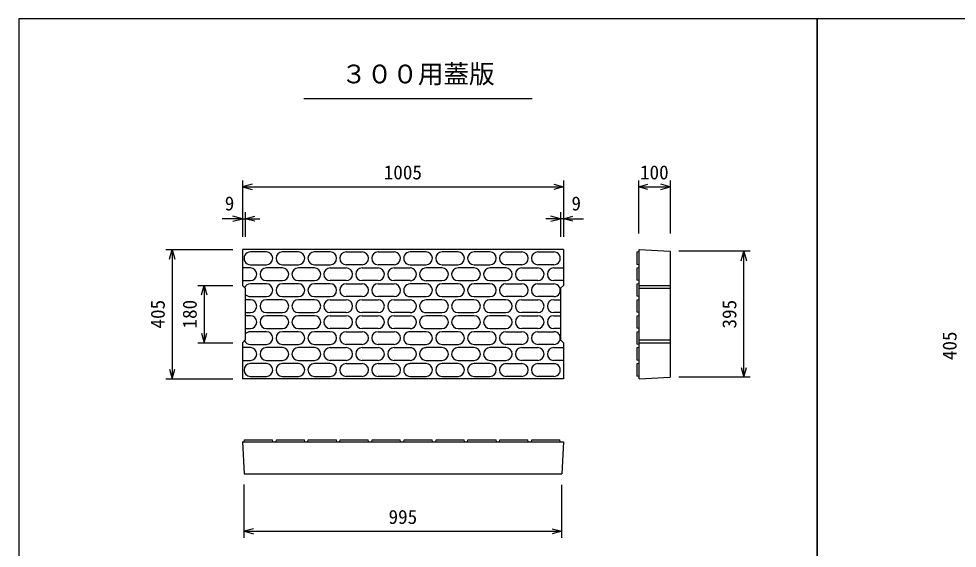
# Model space of a CAD drawing. Units: millimetres, scale not verified. Extents: x -16800 to 16800, y -5940 to 5940.
# Drawn here: x -6384 to -3446, y 1592 to 3251 of the extents above; entities that cross this region are included whole.
import ezdxf
from ezdxf.enums import TextEntityAlignment as Align

# ---------------------------------------------------------------- set-up
doc = ezdxf.new("R2010")
doc.units = ezdxf.units.MM
doc.header["$LTSCALE"] = 20
for name, color, linetype, lineweight in [('0-0_DIM', 7, 'Continuous', 25), ('0-2_HATCH', 6, 'Continuous', 25), ('0-5_OUTLINE', 3, 'Continuous', 25), ('0-6_TXT', 7, 'Continuous', 25)]:
    doc.layers.add(name, color=color, linetype=linetype, lineweight=lineweight)
doc.styles.add('ＭＳ ゴシック', font='')
doc.styles.get('ＭＳ ゴシック').set_extended_font_data('MS Gothic')

msp = doc.modelspace()

# ---------------------------------------------------------------- linework, layer by layer
at = {"layer": '0-0_DIM'}
for p, q in [((-5684.05, 2744.78), (-5684.05, 2567.66)), ((-4679.05, 2744.78), (-4679.05, 2567.66)), ((-4444.08, 2744.78), (-4444.08, 2578.38)), ((-4344.08, 2744.78), (-4344.08, 2578.38)), ((-5684.05, 2724.78), (-4679.05, 2724.78)), ((-4444.08, 2724.78), (-4344.08, 2724.78)), ((-5684.05, 2624.78), (-5747.02, 2624.78)), ((-5675.05, 2644.78), (-5675.05, 2567.66)), ((-4688.05, 2644.78), (-4688.05, 2567.66)), ((-4679.05, 2624.78), (-4616.07, 2624.78)), ((-5924.05, 2528.25), (-5714.05, 2528.25)), ((-5904.05, 2528.25), (-5904.05, 2123.25)), ((-4094.08, 2523.25), (-4317.16, 2523.25)), ((-4114.08, 2128.25), (-4114.08, 2523.25)), ((-5824.05, 2415.75), (-5714.05, 2415.75)), ((-5804.05, 2415.75), (-5804.05, 2235.75)), ((-5824.05, 2235.75), (-5714.05, 2235.75)), ((-5924.05, 2123.25), (-5714.05, 2123.25)), ((-4094.08, 2128.25), (-4317.16, 2128.25)), ((-5679.05, 1625.22), (-5679.05, 1791.92)), ((-4684.05, 1625.22), (-4684.05, 1790.9)), ((-5679.05, 1645.22), (-4684.05, 1645.22))]:
    msp.add_line(p, q, dxfattribs=at)
for points in [[(-5654.05, 2732.82), (-5684.05, 2724.78), (-5654.05, 2716.75)], [(-4709.05, 2732.82), (-4679.05, 2724.78), (-4709.05, 2716.75)], [(-4414.08, 2716.75), (-4444.08, 2724.78), (-4414.08, 2732.82)], [(-4374.08, 2716.75), (-4344.08, 2724.78), (-4374.08, 2732.82)], [(-5714.05, 2616.75), (-5684.05, 2624.78), (-5714.05, 2632.82)], [(-5684.05, 2624.78), (-5675.05, 2624.78), (-5629.61, 2624.78)], [(-5645.05, 2616.75), (-5675.05, 2624.78), (-5645.05, 2632.82)], [(-4679.05, 2624.78), (-4688.05, 2624.78), (-4733.48, 2624.78)], [(-4718.05, 2616.75), (-4688.05, 2624.78), (-4718.05, 2632.82)], [(-4649.05, 2616.75), (-4679.05, 2624.78), (-4649.05, 2632.82)], [(-5912.08, 2498.25), (-5904.05, 2528.25), (-5896.01, 2498.25)], [(-4122.12, 2493.25), (-4114.08, 2523.25), (-4106.05, 2493.25)], [(-5812.08, 2385.75), (-5804.05, 2415.75), (-5796.01, 2385.75)], [(-5812.08, 2265.75), (-5804.05, 2235.75), (-5796.01, 2265.75)], [(-5912.08, 2153.25), (-5904.05, 2123.25), (-5896.01, 2153.25)], [(-4122.12, 2158.25), (-4114.08, 2128.25), (-4106.05, 2158.25)], [(-5649.05, 1653.26), (-5679.05, 1645.22), (-5649.05, 1637.18)], [(-4714.05, 1653.26), (-4684.05, 1645.22), (-4714.05, 1637.18)]]:
    msp.add_lwpolyline(points, dxfattribs=at)
at = {"layer": '0-2_HATCH'}
for p, q in [((-5609.05, 2520.75), (-5659.05, 2520.75)), ((-5508.86, 2520.75), (-5558.86, 2520.75)), ((-5409.23, 2520.75), (-5458.86, 2520.75)), ((-5359.23, 2520.75), (-5309.23, 2520.75)), ((-5259.04, 2520.75), (-5209.05, 2520.75)), ((-5108.94, 2520.75), (-5158.94, 2520.75)), ((-5008.75, 2520.75), (-5058.75, 2520.75)), ((-4909.12, 2520.75), (-4958.75, 2520.75)), ((-4859.12, 2520.75), (-4809.12, 2520.75)), ((-4758.94, 2520.75), (-4708.94, 2520.75)), ((-4442.08, 2520.75), (-4448.58, 2519.75)), ((-4448.58, 2519.75), (-4448.58, 2481.75)), ((-5659.05, 2470.75), (-5684.05, 2470.75)), ((-5659.05, 2480.75), (-5609.05, 2480.75)), ((-5558.86, 2470.75), (-5608.86, 2470.75)), ((-5558.86, 2480.75), (-5508.86, 2480.75)), ((-5458.86, 2470.75), (-5508.86, 2470.75)), ((-5458.86, 2480.75), (-5409.23, 2480.75)), ((-5409.23, 2470.75), (-5359.23, 2470.75)), ((-5309.23, 2480.75), (-5359.23, 2480.75)), ((-5309.23, 2470.75), (-5259.23, 2470.75)), ((-5209.05, 2480.75), (-5259.04, 2480.75)), ((-5209.23, 2470.75), (-5159.23, 2470.75)), ((-5158.94, 2480.75), (-5108.94, 2480.75)), ((-5059.12, 2470.75), (-5109.12, 2470.75)), ((-5058.75, 2480.75), (-5008.75, 2480.75)), ((-4958.94, 2470.75), (-5008.94, 2470.75)), ((-4958.75, 2480.75), (-4909.12, 2480.75)), ((-4859.31, 2470.75), (-4908.94, 2470.75)), ((-4809.12, 2480.75), (-4859.12, 2480.75)), ((-4809.31, 2470.75), (-4759.31, 2470.75)), ((-4708.94, 2480.75), (-4758.94, 2480.75)), ((-4709.12, 2470.75), (-4679.05, 2470.75)), ((-4442.08, 2480.75), (-4448.58, 2481.75)), ((-4442.08, 2470.75), (-4448.58, 2469.75)), ((-4448.58, 2469.75), (-4448.58, 2431.75)), ((-5684.05, 2430.75), (-5659.05, 2430.75)), ((-5609.05, 2420.75), (-5659.05, 2420.75)), ((-5608.86, 2430.75), (-5558.86, 2430.75)), ((-5508.86, 2420.75), (-5558.86, 2420.75)), ((-5508.86, 2430.75), (-5458.86, 2430.75)), ((-5409.23, 2420.75), (-5458.86, 2420.75)), ((-5359.23, 2430.75), (-5409.23, 2430.75)), ((-5359.23, 2420.75), (-5309.23, 2420.75)), ((-5259.23, 2430.75), (-5309.23, 2430.75)), ((-5259.04, 2420.75), (-5209.05, 2420.75)), ((-5159.23, 2430.75), (-5209.23, 2430.75)), ((-5108.94, 2420.75), (-5158.94, 2420.75)), ((-5109.12, 2430.75), (-5059.12, 2430.75)), ((-5008.75, 2420.75), (-5058.75, 2420.75)), ((-5008.94, 2430.75), (-4958.94, 2430.75)), ((-4909.12, 2420.75), (-4958.75, 2420.75)), ((-4908.94, 2430.75), (-4859.31, 2430.75)), ((-4859.12, 2420.75), (-4809.12, 2420.75)), ((-4759.31, 2430.75), (-4809.31, 2430.75)), ((-4758.94, 2420.75), (-4708.94, 2420.75)), ((-4679.05, 2430.75), (-4709.12, 2430.75)), ((-4442.08, 2430.75), (-4448.58, 2431.75)), ((-4442.08, 2420.75), (-4448.58, 2419.75)), ((-4448.58, 2419.75), (-4448.58, 2381.75)), ((-5659.09, 2380.75), (-5609.05, 2380.75)), ((-5558.86, 2380.75), (-5508.86, 2380.75)), ((-5458.86, 2380.75), (-5409.23, 2380.75)), ((-5309.23, 2380.75), (-5359.23, 2380.75)), ((-5209, 2380.75), (-5259.04, 2380.75)), ((-5158.94, 2380.75), (-5108.94, 2380.75)), ((-5058.75, 2380.75), (-5008.75, 2380.75)), ((-4958.75, 2380.75), (-4909.12, 2380.75)), ((-4809.12, 2380.75), (-4859.12, 2380.75)), ((-4708.94, 2380.75), (-4758.94, 2380.75)), ((-4442.08, 2380.75), (-4448.58, 2381.75)), ((-5659.05, 2370.75), (-5675.05, 2370.75)), ((-5558.86, 2370.75), (-5608.86, 2370.75)), ((-5458.86, 2370.75), (-5508.86, 2370.75)), ((-5409.23, 2370.75), (-5359.23, 2370.75)), ((-5309.23, 2370.75), (-5259.23, 2370.75)), ((-5209.23, 2370.75), (-5159.23, 2370.75)), ((-5059.12, 2370.75), (-5109.12, 2370.75)), ((-4958.94, 2370.75), (-5008.94, 2370.75)), ((-4859.31, 2370.75), (-4908.94, 2370.75)), ((-4809.31, 2370.75), (-4759.31, 2370.75)), ((-4709.12, 2370.75), (-4688.05, 2370.75)), ((-4442.08, 2370.75), (-4448.58, 2369.75)), ((-4448.58, 2369.75), (-4448.58, 2331.75)), ((-5675.05, 2330.75), (-5659.05, 2330.75)), ((-5608.86, 2330.75), (-5558.86, 2330.75)), ((-5508.86, 2330.75), (-5458.86, 2330.75)), ((-5359.23, 2330.75), (-5409.23, 2330.75)), ((-5259.23, 2330.75), (-5309.23, 2330.75)), ((-5159.23, 2330.75), (-5209.23, 2330.75)), ((-5109.12, 2330.75), (-5059.12, 2330.75)), ((-5008.94, 2330.75), (-4958.94, 2330.75)), ((-4908.94, 2330.75), (-4859.31, 2330.75)), ((-4759.31, 2330.75), (-4809.31, 2330.75)), ((-4688.05, 2330.75), (-4709.12, 2330.75)), ((-4442.08, 2330.75), (-4448.58, 2331.75)), ((-5659.05, 2320.75), (-5675.05, 2320.75)), ((-5558.86, 2320.75), (-5608.86, 2320.75)), ((-5458.86, 2320.75), (-5508.86, 2320.75)), ((-5409.23, 2320.75), (-5359.23, 2320.75)), ((-5309.23, 2320.75), (-5259.23, 2320.75)), ((-5209.23, 2320.75), (-5159.23, 2320.75)), ((-5059.12, 2320.75), (-5109.12, 2320.75)), ((-4958.94, 2320.75), (-5008.94, 2320.75)), ((-4859.31, 2320.75), (-4908.94, 2320.75)), ((-4809.31, 2320.75), (-4759.31, 2320.75)), ((-4709.12, 2320.75), (-4688.05, 2320.75)), ((-4442.08, 2320.75), (-4448.58, 2319.75)), ((-4448.58, 2319.75), (-4448.58, 2281.75)), ((-5675.05, 2280.75), (-5659.05, 2280.75)), ((-5609.05, 2270.75), (-5659.05, 2270.75)), ((-5608.86, 2280.75), (-5558.86, 2280.75)), ((-5508.86, 2270.75), (-5558.86, 2270.75)), ((-5508.86, 2280.75), (-5458.86, 2280.75)), ((-5409.23, 2270.75), (-5458.86, 2270.75)), ((-5359.23, 2280.75), (-5409.23, 2280.75)), ((-5359.23, 2270.75), (-5309.23, 2270.75)), ((-5259.23, 2280.75), (-5309.23, 2280.75)), ((-5259.04, 2270.75), (-5209.05, 2270.75)), ((-5159.23, 2280.75), (-5209.23, 2280.75)), ((-5108.94, 2270.75), (-5158.94, 2270.75)), ((-5109.12, 2280.75), (-5059.12, 2280.75)), ((-5008.75, 2270.75), (-5058.75, 2270.75)), ((-5008.94, 2280.75), (-4958.94, 2280.75)), ((-4909.12, 2270.75), (-4958.75, 2270.75)), ((-4908.94, 2280.75), (-4859.31, 2280.75)), ((-4859.12, 2270.75), (-4809.12, 2270.75)), ((-4759.31, 2280.75), (-4809.31, 2280.75)), ((-4758.94, 2270.75), (-4708.94, 2270.75)), ((-4688.05, 2280.75), (-4709.12, 2280.75)), ((-4442.08, 2280.75), (-4448.58, 2281.75)), ((-4442.08, 2270.75), (-4448.58, 2269.75)), ((-4448.58, 2269.75), (-4448.58, 2231.75)), ((-5659.05, 2220.75), (-5684.05, 2220.75)), ((-5659.05, 2230.75), (-5609.05, 2230.75)), ((-5558.86, 2220.75), (-5608.86, 2220.75)), ((-5558.86, 2230.75), (-5508.86, 2230.75)), ((-5458.86, 2220.75), (-5508.86, 2220.75)), ((-5458.86, 2230.75), (-5409.23, 2230.75)), ((-5409.23, 2220.75), (-5359.23, 2220.75)), ((-5309.23, 2230.75), (-5359.23, 2230.75)), ((-5309.23, 2220.75), (-5259.23, 2220.75)), ((-5209.05, 2230.75), (-5259.04, 2230.75)), ((-5209.23, 2220.75), (-5159.23, 2220.75)), ((-5158.94, 2230.75), (-5108.94, 2230.75)), ((-5059.12, 2220.75), (-5109.12, 2220.75)), ((-5058.75, 2230.75), (-5008.75, 2230.75)), ((-4958.94, 2220.75), (-5008.94, 2220.75)), ((-4958.75, 2230.75), (-4909.12, 2230.75)), ((-4859.31, 2220.75), (-4908.94, 2220.75)), ((-4809.12, 2230.75), (-4859.12, 2230.75)), ((-4809.31, 2220.75), (-4759.31, 2220.75)), ((-4708.94, 2230.75), (-4758.94, 2230.75)), ((-4709.12, 2220.75), (-4679.05, 2220.75)), ((-4442.08, 2230.75), (-4448.58, 2231.75)), ((-4442.08, 2220.75), (-4448.58, 2219.75)), ((-4448.58, 2219.75), (-4448.58, 2181.75)), ((-5684.05, 2180.75), (-5659.05, 2180.75)), ((-5608.86, 2180.75), (-5558.86, 2180.75)), ((-5508.86, 2180.75), (-5458.86, 2180.75)), ((-5359.23, 2180.75), (-5409.23, 2180.75)), ((-5259.23, 2180.75), (-5309.23, 2180.75)), ((-5159.23, 2180.75), (-5209.23, 2180.75)), ((-5109.12, 2180.75), (-5059.12, 2180.75)), ((-5008.94, 2180.75), (-4958.94, 2180.75)), ((-4908.94, 2180.75), (-4859.31, 2180.75)), ((-4759.31, 2180.75), (-4809.31, 2180.75)), ((-4679.05, 2180.75), (-4709.12, 2180.75)), ((-4442.08, 2180.75), (-4448.58, 2181.75)), ((-5608.95, 2170.75), (-5659.14, 2170.75)), ((-5508.86, 2170.75), (-5558.86, 2170.75)), ((-5409.23, 2170.75), (-5458.86, 2170.75)), ((-5359.23, 2170.75), (-5309.23, 2170.75)), ((-5259.04, 2170.75), (-5209.05, 2170.75)), ((-5108.94, 2170.75), (-5158.94, 2170.75)), ((-5008.75, 2170.75), (-5058.75, 2170.75)), ((-4909.12, 2170.75), (-4958.75, 2170.75)), ((-4859.12, 2170.75), (-4809.12, 2170.75)), ((-4758.94, 2170.75), (-4708.94, 2170.75)), ((-4442.08, 2170.75), (-4448.58, 2169.75)), ((-4448.58, 2169.75), (-4448.58, 2131.75)), ((-5659.05, 2130.75), (-5609.05, 2130.75)), ((-5558.86, 2130.75), (-5508.86, 2130.75)), ((-5458.86, 2130.75), (-5409.23, 2130.75)), ((-5309.23, 2130.75), (-5359.23, 2130.75)), ((-5209.05, 2130.75), (-5259.04, 2130.75)), ((-5158.94, 2130.75), (-5108.94, 2130.75)), ((-5058.75, 2130.75), (-5008.75, 2130.75)), ((-4958.75, 2130.75), (-4909.12, 2130.75)), ((-4809.12, 2130.75), (-4859.12, 2130.75)), ((-4708.94, 2130.75), (-4758.94, 2130.75)), ((-4442.08, 2130.75), (-4448.58, 2131.75)), ((-5679.05, 1925.22), (-5678.05, 1931.72)), ((-5678.05, 1931.72), (-5590.05, 1931.72)), ((-5589.05, 1925.22), (-5590.05, 1931.72)), ((-5578.87, 1925.22), (-5577.87, 1931.72)), ((-5577.87, 1931.72), (-5489.87, 1931.72)), ((-5488.87, 1925.22), (-5489.87, 1931.72)), ((-5478.87, 1925.22), (-5477.87, 1931.72)), ((-5477.87, 1931.72), (-5389.87, 1931.72)), ((-5388.87, 1925.22), (-5389.87, 1931.72)), ((-5378.87, 1925.22), (-5377.87, 1931.72)), ((-5377.87, 1931.72), (-5289.87, 1931.72)), ((-5288.87, 1925.22), (-5289.87, 1931.72)), ((-5278.87, 1925.22), (-5277.87, 1931.72)), ((-5277.87, 1931.72), (-5189.87, 1931.72)), ((-5188.87, 1925.22), (-5189.87, 1931.72)), ((-5178.87, 1925.22), (-5177.87, 1931.72)), ((-5177.87, 1931.72), (-5089.87, 1931.72)), ((-5088.87, 1925.22), (-5089.87, 1931.72)), ((-5078.87, 1925.22), (-5077.87, 1931.72)), ((-5077.87, 1931.72), (-4989.87, 1931.72)), ((-4988.87, 1925.22), (-4989.87, 1931.72)), ((-4978.87, 1925.22), (-4977.87, 1931.72)), ((-4977.87, 1931.72), (-4889.87, 1931.72)), ((-4888.87, 1925.22), (-4889.87, 1931.72)), ((-4878.87, 1925.22), (-4877.87, 1931.72)), ((-4877.87, 1931.72), (-4789.87, 1931.72)), ((-4788.87, 1925.22), (-4789.87, 1931.72)), ((-4778.87, 1925.22), (-4777.87, 1931.72)), ((-4777.87, 1931.72), (-4689.87, 1931.72)), ((-4688.87, 1925.22), (-4689.87, 1931.72))]:
    msp.add_line(p, q, dxfattribs=at)
for centre, start, end in [((-5659.1, 2500.75), 89.84539, 270.15742), ((-5609.05, 2500.75), 270, 90), ((-5558.86, 2500.75), 90, 270), ((-5508.86, 2500.75), 270, 90), ((-5458.86, 2500.75), 90, 270), ((-5409.23, 2500.75), 270, 90), ((-5359.23, 2500.75), 90, 270), ((-5309.23, 2500.75), 270, 90), ((-5259.04, 2500.75), 90, 270), ((-5208.99, 2500.75), 269.84258, 90.15461), ((-5158.99, 2500.75), 89.84539, 270.15742), ((-5108.94, 2500.75), 270, 90), ((-5058.75, 2500.75), 90, 270), ((-5008.75, 2500.75), 270, 90), ((-4958.75, 2500.75), 90, 270), ((-4909.12, 2500.75), 270, 90), ((-4859.12, 2500.75), 90, 270), ((-4809.12, 2500.75), 270, 90), ((-4758.94, 2500.75), 90, 270), ((-4708.88, 2500.57), 269.84258, 90.15461), ((-5659.05, 2450.75), 270, 90), ((-5608.86, 2450.75), 90, 270), ((-5558.86, 2450.75), 270, 90), ((-5508.86, 2450.75), 90, 270), ((-5458.86, 2450.75), 270, 90), ((-5409.23, 2450.75), 90, 270), ((-5359.23, 2450.75), 270, 90), ((-5309.23, 2450.75), 90, 270), ((-5259.23, 2450.75), 270, 90), ((-5209.23, 2450.75), 90, 270), ((-5159.17, 2450.57), 269.84258, 90.15461), ((-5109.18, 2450.57), 89.84539, 270.15742), ((-5059.12, 2450.75), 270, 90), ((-5008.94, 2450.75), 90, 270), ((-4958.94, 2450.75), 270, 90), ((-4908.94, 2450.75), 90, 270), ((-4859.31, 2450.75), 270, 90), ((-4809.31, 2450.75), 90, 270), ((-4759.31, 2450.75), 270, 90), ((-4709.12, 2450.75), 90, 270), ((-5659.05, 2400.75), 90, 155.7056), ((-5609.05, 2400.75), 270, 90), ((-5558.86, 2400.75), 90, 270), ((-5508.86, 2400.75), 270, 90), ((-5458.86, 2400.75), 90, 270), ((-5409.23, 2400.75), 270, 90), ((-5359.23, 2400.75), 90, 270), ((-5309.23, 2400.75), 270, 90), ((-5259.04, 2400.75), 90, 270), ((-5209.05, 2400.75), 270.13449, 90), ((-5158.99, 2400.57), 89.84539, 270.15742), ((-5108.94, 2400.75), 270, 90), ((-5058.75, 2400.75), 90, 270), ((-5008.75, 2400.75), 270, 90), ((-4958.75, 2400.75), 90, 270), ((-4909.12, 2400.75), 270, 90), ((-4859.12, 2400.75), 90, 270), ((-4809.12, 2400.75), 270, 90), ((-4758.94, 2400.75), 90, 270), ((-4708.88, 2400.57), 269.84258, 90.15461), ((-5659.05, 2400.75), 216.86994, 269.86551), ((-5659.05, 2350.75), 270, 90), ((-5608.86, 2350.75), 90, 270), ((-5558.86, 2350.75), 270, 90), ((-5508.86, 2350.75), 90, 270), ((-5458.86, 2350.75), 270, 90), ((-5409.23, 2350.75), 90, 270), ((-5359.23, 2350.75), 270, 90), ((-5309.23, 2350.75), 90, 270), ((-5259.23, 2350.75), 270, 90), ((-5209.23, 2350.75), 90, 270), ((-5159.17, 2350.57), 269.84258, 90.15461), ((-5109.18, 2350.57), 89.84539, 270.15742), ((-5059.12, 2350.75), 270, 90), ((-5008.94, 2350.75), 90, 270), ((-4958.94, 2350.75), 270, 90), ((-4908.94, 2350.75), 90, 270), ((-4859.31, 2350.75), 270, 90), ((-4809.31, 2350.75), 90, 270), ((-4759.31, 2350.75), 270, 90), ((-4709.12, 2350.75), 90, 270), ((-5659.05, 2300.75), 270, 90), ((-5608.86, 2300.75), 90, 270), ((-5558.86, 2300.75), 270, 90), ((-5508.86, 2300.75), 90, 270), ((-5458.86, 2300.75), 270, 90), ((-5409.23, 2300.75), 90, 270), ((-5359.23, 2300.75), 270, 90), ((-5309.23, 2300.75), 90, 270), ((-5259.23, 2300.75), 270, 90), ((-5209.23, 2300.75), 90, 270), ((-5159.17, 2300.57), 269.84258, 90.15461), ((-5109.18, 2300.57), 89.84539, 270.15742), ((-5059.12, 2300.75), 270, 90), ((-5008.94, 2300.75), 90, 270), ((-4958.94, 2300.75), 270, 90), ((-4908.94, 2300.75), 90, 270), ((-4859.31, 2300.75), 270, 90), ((-4809.31, 2300.75), 90, 270), ((-4759.31, 2300.75), 270, 90), ((-4709.12, 2300.75), 90, 270), ((-5659.05, 2250.75), 90, 143.13006), ((-5609.05, 2250.75), 270, 90), ((-5558.86, 2250.75), 90, 270), ((-5508.86, 2250.75), 270, 90), ((-5458.86, 2250.75), 90, 270), ((-5409.23, 2250.75), 270, 90), ((-5359.23, 2250.75), 90, 270), ((-5309.23, 2250.75), 270, 90), ((-5259.04, 2250.75), 90, 270), ((-5209.05, 2250.75), 270, 90), ((-5158.99, 2250.57), 89.84539, 270.15742), ((-5108.94, 2250.75), 270, 90), ((-5058.75, 2250.75), 90, 270), ((-5008.75, 2250.75), 270, 90), ((-4958.75, 2250.75), 90, 270), ((-4909.12, 2250.75), 270, 90), ((-4859.12, 2250.75), 90, 270), ((-4809.12, 2250.75), 270, 90), ((-4758.94, 2250.75), 90, 270), ((-4708.88, 2250.75), 269.84258, 90.15461), ((-5659.05, 2250.75), 204.29541, 270), ((-5659.05, 2200.75), 270, 90), ((-5608.86, 2200.75), 90, 270), ((-5558.86, 2200.75), 270, 90), ((-5508.86, 2200.75), 90, 270), ((-5458.86, 2200.75), 270, 90), ((-5409.23, 2200.75), 90, 270), ((-5359.23, 2200.75), 270, 90), ((-5309.23, 2200.75), 90, 270), ((-5259.23, 2200.75), 270, 90), ((-5209.23, 2200.75), 90, 270), ((-5159.17, 2200.57), 269.84258, 90.15461), ((-5109.18, 2200.57), 89.84539, 270.15742), ((-5059.12, 2200.75), 270, 90), ((-5008.94, 2200.75), 90, 270), ((-4958.94, 2200.75), 270, 90), ((-4908.94, 2200.75), 90, 270), ((-4859.31, 2200.75), 270, 90), ((-4809.31, 2200.75), 90, 270), ((-4759.31, 2200.75), 270, 90), ((-4709.12, 2200.75), 90, 270), ((-5659.05, 2150.75), 90.28108, 270), ((-5609.05, 2150.75), 270, 89.71892), ((-5558.86, 2150.75), 90, 270), ((-5508.86, 2150.75), 270, 90), ((-5458.86, 2150.75), 90, 270), ((-5409.23, 2150.75), 270, 90), ((-5359.23, 2150.75), 90, 270), ((-5309.23, 2150.75), 270, 90), ((-5259.04, 2150.75), 90, 270), ((-5208.99, 2150.75), 270.27373, 90.15461), ((-5158.99, 2150.57), 89.84539, 270.15742), ((-5108.94, 2150.75), 270, 90), ((-5058.75, 2150.75), 90, 270), ((-5008.75, 2150.75), 270, 90), ((-4958.75, 2150.75), 90, 270), ((-4909.12, 2150.75), 270, 90), ((-4859.12, 2150.75), 90, 270), ((-4809.12, 2150.75), 270, 90), ((-4758.94, 2150.75), 90, 270), ((-4708.88, 2150.57), 269.84258, 90.15461)]:
    msp.add_arc(centre, 20, start, end, dxfattribs=at)
at = {"layer": '0-5_OUTLINE'}
for p, q in [((-5684.05, 2528.25), (-5684.05, 2415.75)), ((-4679.05, 2528.25), (-5684.05, 2528.25)), ((-4679.05, 2528.25), (-4679.05, 2415.75)), ((-4442.08, 2123.25), (-4442.08, 2528.25)), ((-4442.08, 2528.25), (-4344.08, 2523.25)), ((-4344.08, 2523.25), (-4344.08, 2128.25)), ((-5684.05, 2415.75), (-5675.05, 2406.75)), ((-4688.05, 2406.75), (-4679.05, 2415.75)), ((-4442.08, 2415.75), (-4344.08, 2415.75)), ((-5675.05, 2406.75), (-5675.05, 2244.75)), ((-4688.05, 2406.75), (-4688.05, 2244.75)), ((-4442.08, 2406.75), (-4344.08, 2406.75)), ((-5684.05, 2235.75), (-5675.05, 2244.75)), ((-5684.05, 2235.75), (-5684.05, 2123.25)), ((-4679.05, 2235.75), (-4688.05, 2244.75)), ((-4679.05, 2235.75), (-4679.05, 2123.25)), ((-4442.08, 2244.75), (-4344.08, 2244.75)), ((-4442.08, 2235.75), (-4344.08, 2235.75)), ((-4679.05, 2123.25), (-5684.05, 2123.25)), ((-4442.08, 2123.25), (-4344.08, 2128.25)), ((-5684.05, 1925.22), (-4679.05, 1925.22)), ((-5684.05, 1925.22), (-5679.05, 1825.22)), ((-4679.05, 1925.22), (-4684.05, 1825.22)), ((-5679.05, 1825.22), (-4684.05, 1825.22))]:
    msp.add_line(p, q, dxfattribs=at)
at = {"layer": '0-6_TXT'}
msp.add_line((-5491.94, 3001.34), (-4776.99, 3001.34), dxfattribs=at)
for points in [[(-6384.47, -48.66), (-3884.47, -48.66), (-3884.47, 3251.34), (-6384.47, 3251.34)], [(-3884.47, 551.34), (-1384.47, 551.34), (-1384.47, 3251.34), (-3884.47, 3251.34)]]:
    msp.add_lwpolyline(points, close=True, dxfattribs=at)

# ---------------------------------------------------------------- texts
at = {"layer": '0-0_DIM', "style": 'ＭＳ ゴシック'}
for s, p in [('1005', (-5241.55, 2734.78)), ('100', (-4439.08, 2734.78)), ('9', (-5739.39, 2637.48)), ('9', (-4653.7, 2637.48)), ('995', (-5226.55, 1655.22))]:
    msp.add_text(s, height=43.99, dxfattribs=at).set_placement(p, align=Align.BOTTOM_LEFT)
for s, p in [('405', (-5914.05, 2280.75)), ('180', (-5814.05, 2280.75)), ('395', (-4124.08, 2280.75)), ('405', (-3434.38, 2181.62))]:
    msp.add_text(s, height=43.99, rotation=90, dxfattribs=at).set_placement(p, align=Align.BOTTOM_LEFT)
at = {"layer": '0-6_TXT', "style": 'ＭＳ ゴシック'}
msp.add_text('３００用蓋版', height=58.65, dxfattribs=at).set_placement((-5374.47, 3031.34), align=Align.BOTTOM_LEFT)

doc.saveas('drawing.dxf')
